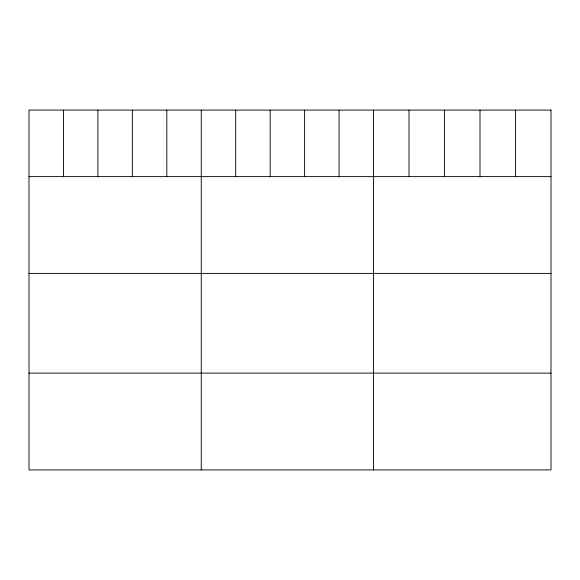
<?xml version="1.0" encoding="UTF-8"?>
<svg xmlns="http://www.w3.org/2000/svg" width="580" height="580" viewBox="0 0 580 580"><rect width="100%" height="100%" fill="white"/><g stroke="black" fill="none" stroke-linecap="round" stroke-linejoin="round"><path stroke-width="0.87" d="M29 176.617L551 176.617M29 273.405L551 273.405M29 373.121L551 373.121M515.504 110.084L515.504 176.617M480.008 110.084L480.008 176.617M444.512 110.084L444.512 176.617M409.016 110.084L409.016 176.617M373.52 110.084L373.52 469.916M339.068 110.084L339.068 176.617M304.616 110.084L304.616 176.617M270.164 110.084L270.164 176.617M235.712 110.084L235.712 176.617M201.26 110.084L201.26 469.916M166.808 110.084L166.808 176.617M132.356 110.084L132.356 176.617M97.904 110.084L97.904 176.617M63.452 110.084L63.452 176.617M551 110.084L29 110.084L29 469.916L551 469.916L551 110.084"/></g></svg>
